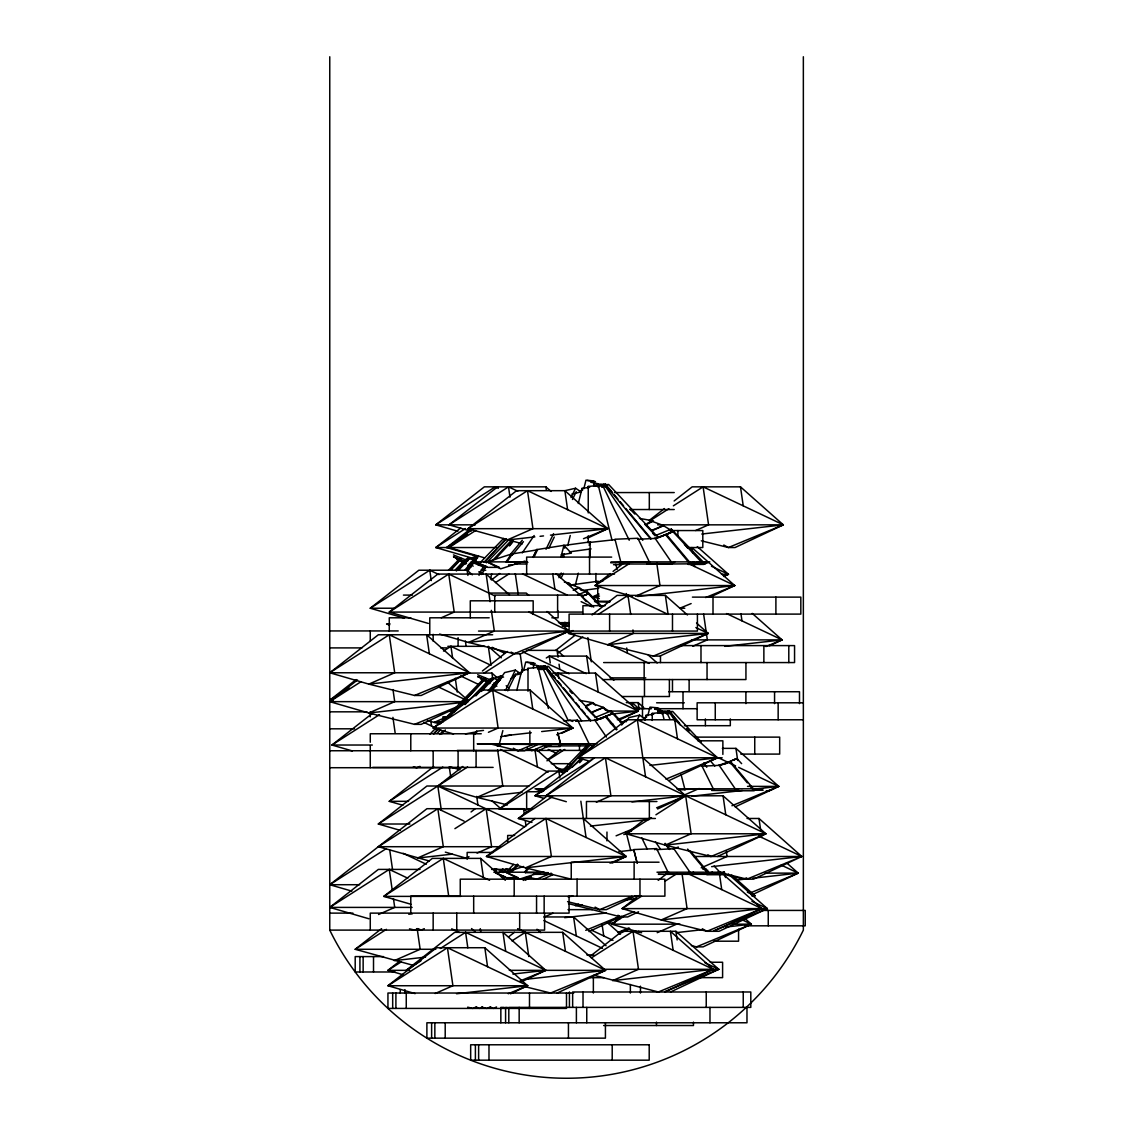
<?xml version="1.0" encoding="UTF-8"?>
<svg xmlns="http://www.w3.org/2000/svg" width="1135" height="1135" viewBox="0 0 1135 1135"><rect width="100%" height="100%" fill="white"/><g stroke="black" fill="none" stroke-linecap="round" stroke-linejoin="round"><path stroke-width="1.5" d="M490.462 579.034L491.725 573.984M502.862 730.571L499.343 744.007M516.765 690.435L521.83 670.246L527.917 669.409M523.561 670.657L525.718 662.074L533.521 662.797L533.521 668.018M560.903 557.242L563.953 545.325L537.011 549.581L533.223 557.413M561.953 557.37L562.804 553.979M563.357 557.37L564.208 553.979M567.727 545.566L570.267 535.479M578.283 503.5L582.085 488.348L589.689 487.326M583.816 488.774L585.972 480.176L593.761 480.914L593.761 486.135M575.374 584.951L578.325 573.175M644.808 720.342L646.085 715.291L653.689 714.255M647.815 715.703L649.972 707.119L657.761 707.843L657.761 713.064M527.534 669.763L528.002 668.331L538.061 667.408L548.361 708.495M587.788 487.88L588.242 486.433L598.315 485.525L612.049 540.303M538.061 667.408C534.642 670.459 548.659 669.834 545.282 667.437M597.847 486.972L598.315 485.525M589.178 545.311L590.115 542.402L615.198 539.636M557.64 732.728L560.761 744.702L477.551 744.007M596.826 584.681L597.748 581.787L602.77 581.233M609.765 602.203L594.74 601.649M610.715 562.818L650.1 561.882L647.645 563.527L672.36 563.527L674.828 561.882L670.998 563.84M651.788 714.809L652.242 713.376L662.315 712.454L664.032 719.306M661.847 713.901L662.315 712.454M678.148 789.747L685.015 789.747L685.313 788.811L684.802 789.364L714.099 788.811L711.645 790.457L736.36 790.457L738.828 788.811L734.998 790.769L753.981 790.769L757.797 788.811L754.591 790.23L763.117 790.23M478.998 575.346L483.553 565.954M481.949 574.097L485.737 566.28M532.996 557.186L536.798 549.354L537.493 549.822L534.457 556.093M546.006 549.283L553.582 533.62M571.033 497.627L575.573 488.234L581.106 491.909L571.927 494.009M548.957 548.035L554.263 537.068M572.466 499.499L576.254 491.682M475.026 734.373L476.544 731.238L477.253 731.706L465.378 733.905M558.945 577.701L561.229 573.005M505.472 690.463L515.333 670.118L520.851 673.793L513.219 675.552M561.144 578.013L563.414 573.317M507.671 690.789L516.014 673.566M638.991 720.243L645.106 718.838L639.572 715.163L637.303 719.86L577.871 757.783L588.072 760.748M466.783 569.699L469.734 565.4M467.549 571.558L478.459 555.653M537.493 549.822L511.346 554.064L505.997 561.882L527.888 562.35M506.707 562.35L512.055 554.533M522.256 552.901L534.145 535.536M490.008 690.945L493.938 685.214M492.732 689.924L504.635 672.573L515.333 670.118M625.91 721.945L628.875 717.618L639.572 715.163M527.392 868.303L524.71 872.205L525.42 872.673L548.375 872.673M525.42 872.673L528.995 867.466M455.986 570.479L462.768 562.407L465.549 563.598M460.001 566.28L463.392 562.236L460.072 559.725L450.411 570.054M465.208 569.685L476.601 556.107L469.28 558.775L458.455 570.337M467.492 569.813L477.75 557.597M509.941 544.743L512.197 542.048M509.431 545.935L512.821 541.892M510.906 553.781L522.299 540.203M512.055 555.27L523.448 541.693M480.19 690.293L486.972 682.22L489.752 683.412M480.814 690.137L484.205 686.093M488.263 690.86L500.805 675.921L503.571 677.127M490.547 690.988L501.954 677.411M621.625 725.038L625.044 720.966L620.661 722.555M450.893 570.054L460.555 559.725L460.555 557.824L448.396 570.366M456.44 570.919L468.471 558.065L475.097 560.775L476.218 559.569L473.423 560.591M484.106 562.194L505.855 538.969M484.588 562.194L506.338 538.969M491.583 561.527L510.821 540.955M494.803 559.654L512.836 540.388M433.527 733.763L438.365 728.599M449.233 716.98L484.276 679.539L487.596 682.05M434.01 733.763L438.848 728.599M454.553 711.815L484.758 679.539L484.758 677.638L439.756 724.073M439.756 734.416L443.359 730.557M475.835 695.869L492.675 677.879L499.286 680.589L500.407 679.383L497.627 680.404M441.77 733.834L445.374 729.975M481.453 691.428L493.484 678.588L500.805 675.921M565.031 771.062L589.193 745.241M565.514 771.062L589.675 745.241M579.63 762.748L582.042 760.18M502.833 872.517L506.451 868.644M503.316 872.517L506.934 868.644M511.502 870.559L517.517 864.132M512.311 871.269L518.326 864.842M605.523 485.539L606.232 486.574L602.231 486.574L602.983 486.078L629.216 540.232M568.209 720.526L542.729 667.962L541.423 668.983L547.623 666.642L541.991 668.458M560.548 744.319L589.86 743.765L587.391 745.411L594.456 745.411M666.344 713.674L666.983 713.007L670.061 719.377M658.144 872.758L668.827 872.205L666.358 873.851L691.087 873.851L693.556 872.205L689.725 874.163L708.694 874.163L712.525 872.205L709.318 873.609L721.236 873.609L724.442 872.205L656.966 872.205M455.419 569.742L465.151 559.697L468.471 558.065M472.997 561.811L472.231 564.506L469.308 563.315M480.545 562.265L503.656 538.416M486.348 562.889L508.239 540.303M482.687 570.337L486.348 566.578M430.023 734.118L436.11 727.833M437.046 733.48L440.706 729.72M465.024 704.622L489.355 679.51L492.675 677.879M497.201 681.624L496.435 684.32L493.512 683.128M561.57 771.63L587.107 745.269M572.239 767.232L581.971 757.187M589.278 749.667L592.924 745.894M499.258 872.588L502.904 868.828M506.281 871.964L513.587 864.43M471.11 531.251L449.02 524.838L497.598 486.844M460.753 527.988L435.755 547.538L473.153 558.392M477.267 556.42L446.679 547.538L468.883 530.159M484.716 557.895L449.02 547.538L472.614 529.08M333.264 700.224L329.76 700.224L356.135 679.595M357.525 679.936L329.76 701.657L368.847 713.007L414.559 724.357L421.184 724.357L453.901 708.978M491.398 579.999L499.726 573.487M372.195 713.532L331.931 745.028L352.332 750.944M649.163 520.497L664.429 508.551M674.147 500.961L692.194 486.844L740.488 486.844L783.334 524.838L735.04 547.538L728.415 547.538L701.331 540.813M482.389 671.012L507.373 651.462M610.289 573.601L595.024 585.547L632.422 596.4M613.07 571.43L622.789 563.825M571.274 631.23L568.493 633.401L607.594 644.751L653.306 656.101L659.917 656.101L708.212 633.401L696.535 623.03M592.087 614.943L617.085 595.393L665.38 595.393L687.441 614.971M555.611 650.454L575.048 635.245M433.683 766.579L389.262 801.324L402.854 805.268M462.839 766.466L437.84 786.016L441.316 810.191M471.068 811.965L475.224 808.702M548.035 759.343L560.52 749.568M529.194 809.071L499.343 809.071L547.935 771.076L567.344 771.076M561.91 771.176L567.472 766.834M582.227 758.861L535.025 795.791L543.523 798.26M566.337 801.707L545.949 795.791L594.527 757.783L535.025 795.791L723.052 795.791L765.884 833.785L717.59 856.485M547.524 795.678L518.369 818.477L531.96 822.421M381.573 928.657L355.198 949.286L412.913 965.261M535.025 818.477L486.447 856.485L525.533 867.835L571.245 879.171L571.231 862.203L659.052 862.203M399.052 961.657L387.943 970.34L403.251 974.781M523.235 880.434L527.406 877.171M644.212 819.669L626.165 833.785L665.252 845.135L710.978 856.485L765.884 833.785L605.437 757.783L545.949 795.791M508.863 936.673L514.41 932.332M638.778 895.572L622.122 908.61L661.208 919.946L706.921 931.296L719.051 931.296L767.345 908.61L728.4 874.063M658.215 880.377L666.543 873.865M621.37 916.569L611.651 924.174L640.537 932.559M590.186 956.28L622.122 931.296L675.921 931.296L718.767 969.304L670.473 991.99M537.735 668.586L545.992 668.458M577.318 720.172L575.686 721.264L594.91 720.299L606.388 737.041M669.522 712.482L674.999 720.881M654.654 849.689L656.285 848.611M449.02 524.838L508.508 486.844L517.773 491.228M465.506 528.541L435.755 547.538L496.421 547.538M587.462 538.203L607.722 528.683L527.505 490.675L468.003 528.683L522.327 543.807M446.679 547.538L467.492 534.23M449.02 547.538L475.792 530.428M439.032 574.622L429.768 570.224L370.265 608.232L404.273 618.107M495.044 595.988L448.751 574.069L389.262 612.077L428.349 623.427M414.559 695.471L469.479 672.771L389.262 634.763L329.76 672.771L368.847 684.121L414.559 695.471L421.184 695.471L469.479 672.771L426.632 634.763L429.37 653.774M495.456 582.581L508.849 574.026M329.76 700.224L349.098 687.881M360.987 681.709L329.76 701.657L467.733 701.657M443.487 651.064L450.935 646.326L491.044 665.323L488.305 646.326L501.287 657.832M649.56 521.036L668.898 508.693M673.353 505.841L703.104 486.844L783.334 524.838L728.415 547.538L723.789 545.013M379.53 714.624L331.931 745.028L372.308 745.028M629.23 563.684L595.024 585.547L734.742 585.547L691.896 547.538L692.648 552.717M483.978 673.183L515.219 653.221M572.948 630.549L568.493 633.401L708.212 633.401L695.869 627.556M598.244 614.404L627.995 595.393L668.104 614.404L665.38 595.393M561.981 733.167L572.877 728.046L492.661 690.037L433.159 728.046L453.56 733.962M510.75 678.773L515.219 675.921M546.275 657.988L549.255 656.101L586.625 656.101L613.893 680.276M557.597 653.164L582.879 637.005M555.128 674.97L558.108 673.069L638.324 711.077L619.398 719.959M442.806 767.118L389.262 801.324L408.572 801.324M467.592 767.005L378.338 824.01L400.442 830.437M429.285 860.997L378.338 846.71L437.84 808.702L464.073 821.13M386.283 848.611L329.76 884.718L351.85 891.131M546.942 760.833L564.79 749.441M407.763 878.178L389.262 869.41L329.76 907.404L368.847 918.754M454.908 828.663L486.135 808.702L524.71 826.975M499.343 809.071L558.846 771.076L563.471 773.261M489.568 880.306L443.274 858.386L383.786 896.38L410.983 904.283M552.575 796.628L518.369 818.477L655.406 818.477M612.148 863.068L626.165 856.485L545.949 818.477L486.447 856.485L626.165 856.485L583.319 818.477M386.425 929.338L355.198 949.286L435.797 949.286M525.321 880.292L531.265 876.504M401.336 961.785L387.943 970.34L409.607 970.34M420.972 960.834L406.089 970.34L454.681 932.332L562.705 932.332L605.551 970.34L557.257 993.026M440.309 948.491L465.591 932.332L545.822 970.34L520.894 982.045M407.749 969.389L410.728 967.488M510.537 993.778L527.676 985.733L447.445 947.725L387.943 985.733L415.14 993.622M651.447 817.64L626.165 833.785L765.884 833.785L665.252 845.135L691.116 833.785L685.668 795.791L642.821 757.783M655.916 814.788L685.668 795.791L631.883 801.849M511.942 940.887L525.321 932.332L528.797 956.521M641.459 896.253L622.122 908.61L767.345 908.61L751.923 901.303M665.252 881.058L677.155 873.453M623.541 916.569L611.651 924.174L680.078 924.174M591.378 957.897L633.032 931.296L713.248 969.304L664.954 991.99M602.345 486.745L607.878 484.744L601.663 487.099M646.085 524.682L653.49 520.88L639.459 518.397M654.327 538.458L665.607 534.798L688.874 562.52M585.83 706.566L593.25 702.764L595.506 705.459M594.087 720.342L605.352 716.682L616.433 729.89M600.713 719.065L605.352 716.682M667.266 713.489L671.877 711.688L667.068 713.319M718.327 765.387L729.606 761.727L747.327 782.852M724.953 764.11L729.606 761.727M673.041 848.781L678.418 847.079M471.777 562.407L475.097 560.775M495.967 682.22L499.286 680.589M560.747 624.335L565.06 622.32M723.719 576.509L728.443 574.282L697.287 546.644M709.815 597.251L734.742 585.547L688.463 563.613M538.6 744.149L524.583 750.746L517.971 750.746L490.873 744.021M552.419 744.149L538.387 750.746L526.697 749.483M769.473 645.801L782.086 639.885L752.235 613.397M560.435 771.374L563.542 769.913M669.295 780.469L717.59 757.783L674.758 719.774L626.463 719.774L577.871 757.783L722.158 757.783M657.619 808.957L685.668 795.791L656.597 807.794M623.81 834.58L631.599 830.919M424.291 928.643L421.184 930.104L418.063 928.643M543.324 879.171L552.674 874.787M735.168 806.886L778.78 786.385L735.948 748.376L722.357 748.376M635.941 895.728L606.331 909.646L599.72 909.646L567.557 901.658M589.022 931.622L621.781 916.229M638.551 911.816L627.655 916.952L621.029 916.952L568.522 903.63M618.915 933.878L629.826 928.756M482.488 1006.958L479.381 1008.419L476.26 1006.958M496.548 1006.958L493.441 1008.419L490.32 1006.958M751.469 895.089L798.217 873.127L786.527 862.756M713.546 931.296L761.84 908.61L722.896 874.063M647.376 523.278L651.916 521.277L663.72 525.604L651.603 530.939M441.288 617.752L454.213 612.077L448.751 574.069M656.711 538.43L672.899 531.648L702.522 563.286L705.729 561.882L700.948 563.84L705.019 563.84M664.982 535.124L672.899 531.648M695.641 530.513L708.566 524.838L703.104 486.844M573.218 590.342L579.276 587.675L581.702 590.271M585.291 595.109L588.455 593.719L600.302 606.374M599.308 598.571L592.527 596.882L598.996 594.045M666.217 534.245L690.591 563.286L693.797 561.882L689.981 563.84L670.7 563.996M635.728 596.173L659.974 585.547L656.754 563.088M448.666 716.043L434.123 722.413L427.327 720.441M488.419 732.302L498.109 728.046L492.661 690.037M692.776 646.255L707.332 639.885L703.601 613.964M585.617 705.828L591.676 703.161L603.48 707.488L605.906 710.084M591.349 712.823L603.48 707.488M596.471 720.314L612.659 713.532L620.958 722.399M609.495 714.922L612.659 713.532M468.968 856.641L465.733 858.06L445.331 852.13M477.055 853.094L491.597 846.71L486.135 808.702M596.357 802.175L610.9 795.791L605.437 757.783M378.551 914.498L394.71 907.404L393.476 898.764M720.711 765.359L736.899 758.577L741.637 763.642M733.735 759.968L736.899 758.577M684.632 794.897L699.174 788.513M544.885 916.739L552.958 913.193M578.552 904.184L575.317 905.602L582.255 904.822M701.203 867.835L727.067 856.485L726.315 851.307M435.131 993.522L452.908 985.733L447.445 947.725M657.208 932.686L676.602 924.174M583.489 538.699L607.722 528.683L564.875 490.675L516.595 490.675L468.003 528.683L607.722 528.683L550.475 535.138M723.605 576.282L728.443 574.282L711.475 566.251M691.13 603.565L679.822 608.232L684.788 608.232M705.672 597.549L734.742 585.547L637.586 596.499M414.559 724.357L456.554 706.991M461.406 704.991L466.244 702.991M653.306 656.101L708.212 633.401L607.594 644.751L633.443 633.401L632.947 629.939M419.964 766.38L416.744 767.714L413.353 766.877M765.941 646.553L782.086 639.885L726.556 613.567M534.117 744.063L517.971 750.746L513.332 748.22M556.732 734.728L572.877 728.046L530.045 690.037L481.751 690.037L433.159 728.046L572.877 728.046L541.65 731.564M547.921 744.063L531.776 750.746L527.137 748.22M617.327 719.746L638.324 711.077L595.478 673.069L552.773 673.069M558.179 771.332L563.031 769.331M665.904 779.135L717.59 757.783L637.373 719.774L645.56 776.78M616.092 835.828L633.869 828.493M551.241 873.17L536.713 879.171L526.555 876.66M417.793 928.77L414.559 930.104L409.48 928.841M731.947 805.736L778.78 786.385L738.672 767.388M610.006 863.153L626.165 856.485L525.533 867.835L551.397 856.485L545.949 818.477M632.025 896.295L599.72 909.646L595.095 907.12M585.745 930.331L619.653 916.314M633.954 911.604L621.029 916.952L617.951 915.264M719.732 873.297L743.439 879.171L746.674 877.837M617.724 932.53L629.031 927.848M519.972 981.023L545.822 970.34L502.975 932.332L505.699 951.343M751.37 892.479L798.217 873.127L781.235 865.083M475.991 1007.086L472.756 1008.419L467.677 1007.156M508.296 993.735L527.676 985.733L484.829 947.725L436.535 947.725L387.943 985.733L527.676 985.733L456.54 993.749M490.05 1007.086L486.816 1008.419L481.737 1007.156M687.782 873.524L761.84 908.61L706.921 931.296L702.295 928.785M714.057 930.629L767.345 908.61L758.677 909.589M691.371 945.611L696.45 946.874L751.37 924.174L744.872 918.414M673.14 950.307L670.416 931.296L713.248 969.304L658.343 991.99L593.931 975.22M665.465 991.323L718.767 969.304L704.878 962.721M651.362 530.499L663.308 525.604L669.99 529.619M703.813 562.605L671.324 529.08L655.065 535.734L652.625 533.223M658.782 537.337L671.324 532.202L671.324 529.08M574.381 589.519L578.864 587.675L585.547 591.704M578.084 594.754L586.88 591.151L601.323 606.047M582.184 596.201L586.88 594.272L586.88 591.151M592.612 711.773L603.068 707.488L609.75 711.517M594.825 717.618L611.084 710.964L621.909 722.144M596.967 719.86L611.084 714.085L611.084 710.964M732.189 760.407L735.324 759.131M767.671 791.322L773.8 788.811M724.442 872.205L719.661 874.163L723.733 874.163M725.449 873.453L722.399 874.716L706.821 874.716M588.455 593.719L581.773 596.315L586.213 601.607M524.98 561.045L500.648 568.848L487.028 561.882L511.346 554.064M540.459 872.404L519.376 879.171L505.742 872.205L523.576 866.473M575.573 488.234L564.875 490.675L567.613 509.686M579.432 490.973L582.61 490.277M517.588 673.211L522.355 672.161M643.431 717.902L646.609 717.207M561.229 554.76L571.331 553.156L563.953 545.325M483.496 730.415L476.544 731.238M500.989 736.643L511.091 735.054M590.54 541.863L563.854 545.481L564.733 548.219M569.373 551.851L591.065 548.9M571.487 584.865L598.173 581.233M582.028 590.555L598.698 588.285M534.855 536.898L507.09 540.033L532.953 528.683L527.505 490.675M540.061 536.316L543.523 535.919M701.785 534.032L783.334 524.838L657.647 524.838M723.236 574.877L728.443 574.282L721.491 574.282M592.527 596.882L599.464 596.102M724.839 646.34L782.086 639.885L691.527 639.885M467.748 701.856L368.847 713.007L394.71 701.657L392.98 689.569M442.806 721.434L434.123 722.413L439.202 723.676M612.304 714.014L638.324 711.077L607.026 711.077M505.217 735.679L531.237 732.742M649.929 765.416L717.59 757.783M522.043 792.273L476.941 797.366L437.84 786.016L488.759 810.135M692.038 796.16L742.361 790.485M756.236 788.924L778.78 786.385L747.497 786.385M590.427 826.11L649.419 819.456M452.141 854.144L417.439 858.06L443.303 846.71L437.84 808.702M711.617 866.658L801.821 856.485L758.989 818.477L747.014 818.477M408.756 914.257L412.218 913.859M567.883 896.735L573.09 896.139M735.75 880.164L746.163 878.987M753.101 878.206L798.217 873.127L765.174 873.127M625.626 899.927L636.04 898.75M564.677 917.662L606.317 912.966M608.261 923.408L615.198 922.613M761.84 908.61L661.208 919.946L687.072 908.61L682.107 874.063M425.512 957.117L394.285 960.636L420.149 949.286L417.169 928.558M676.772 932.587L702.792 929.65M725.336 927.111L751.37 924.174L742.106 919.79M512.85 974.057L545.822 970.34M525.746 979.335L605.551 970.34L517.631 928.643M713.248 969.304L612.616 980.654L638.48 969.304L633.032 931.296M708.353 970.482L718.767 969.304L603.366 969.304M618.859 851.619L633.912 849.959L637.232 863.21M637.615 539.295L655.165 538.416L672.36 563.527M701.614 766.224L719.164 765.345L736.36 790.457M656.328 849.618L673.878 848.739L690.123 872.46M563.414 720.768L577.644 720.158L589.349 744.319M701.558 765.217L713.589 789.364M605.04 484.106L603.82 484.106L642.779 540.331M600.443 484.659L604.004 484.659M593.605 486.078L602.983 486.078M551.085 491.441L545.892 486.844L484.347 486.844L435.755 524.838L457.859 531.251M614.361 492.562L674.233 492.562M630.081 509.53L674.233 509.53M475.352 524.838L435.755 524.838L495.257 486.844L498.35 488.305M669.153 530.556L702.806 530.556L702.806 547.538L687.015 547.538M611.68 557.101L526.654 557.101L526.654 574.069M527.207 561.882L471.025 561.882L482.701 566.663L486.773 566.663L475.097 561.882L487.582 567.372L499.513 567.372L487.028 561.882M611.013 561.882L709.801 561.882L703.672 564.393L688.094 564.393M690.591 563.286L702.522 563.286M514.467 563.996L526.824 563.996M619.313 563.996L648.113 563.996M646.695 564.152L671.423 564.152M613.538 564.705L620.405 564.705M478.105 564.776L480.743 564.776M508.523 564.932L511.97 564.932M472.344 574.835L467.152 570.224L418.858 570.224L370.265 608.232L394.852 608.232M481.708 570.224L485.752 570.224M614.475 574.069L437.84 574.069L389.262 612.077L582.539 612.077M488.873 593.066L526.243 593.066L528.839 595.378M403.436 595.095L412.402 595.095M582.539 595.095L494.732 595.095L494.732 612.077M692.407 597.123L800.828 597.123L800.828 614.106L569.089 614.106L569.089 631.074L520.795 653.774L514.169 653.774L468.457 642.424L439.571 634.039M594.541 601.266L610.062 601.266M605.068 605.693L582.922 605.693L582.922 614.177M410.785 617.795L389.262 617.795L389.262 631.372M489.171 617.795L429.768 617.795L429.768 634.763M551.837 617.795L558.108 617.795L558.108 610.999M558.463 622.661L568.947 622.661M390.099 623.952L386.581 623.952L389.504 625.144M560.392 623.952L569.188 623.952M561.754 624.505L565.656 623.952L563.187 625.598L568.493 625.598M562.251 626.222L569.316 626.222M329.76 630.932L398.215 630.932M478.516 631.074L697.415 631.074L697.415 614.106M492.661 634.763L378.338 634.763L329.76 672.771L469.479 672.771L368.847 684.121L394.71 672.771L389.262 634.763M680.39 645.602L794.557 645.602L794.557 662.57L603.636 662.57M447.814 646.326L484.915 646.326M329.76 647.901L361.923 647.901M440.735 647.901L446.963 647.901M526.47 650.369L557.058 650.369L563.556 656.129M543.58 665.99L544.786 665.99M543.764 666.543L540.203 666.543L542.416 669.182M538.047 667.962L542.729 667.962M466.428 673.069L491.909 673.069L497.102 677.68M610.048 677.879L645.801 677.879M602.543 679.553L745.936 679.553L745.936 662.57M668.728 691.74L799.494 691.74L799.494 703.615M621.753 696.521L669.395 696.521L669.395 679.553M626.279 702.622L638.168 702.622L643.361 707.233M656.612 702.806L684.334 702.806M803.083 702.806L697.131 702.806L697.131 719.774L803.083 719.774M633.798 708.339L644.921 708.339M635.813 708.708L651.447 708.708M654.725 708.708L696.989 708.708M449.446 711.077L454.724 711.077M669.04 711.035L667.82 711.035L670.232 713.617M664.443 711.588L668.004 711.588M329.76 711.829L366.931 711.829M657.605 713.007L666.983 713.007M666.231 713.504L670.232 713.504M448.197 716.795L442.948 716.795L442.948 721.888M684.419 725.691L730.316 725.691L730.316 718.895M329.76 728.812L354.517 728.812M481.254 733.763L370.265 733.763L370.265 742.247M694.833 737.126L779.674 737.126L779.674 754.094L740.772 754.094M697.94 740.814L722.867 740.814L722.867 754.392M477.253 743.765L596.925 743.765M497.215 746.036L500.734 746.036M559.073 745.879L587.873 745.879M544.715 746.589L560.165 746.589L559.314 743.226M457.206 750.405L584.043 750.405M329.76 750.746L498.606 750.746M551.255 763.685L570.565 763.685M372.691 767.388L493.129 767.388M329.76 767.714L458.086 767.714L458.086 750.746M528.882 786.016L426.93 786.016L378.338 824.01L409.948 824.01M535.025 788.811L545.907 788.811M676.73 788.811L762.919 788.811M766.295 790.769L769.019 790.769M541.494 791.733L526.654 791.733L526.654 808.702L531.889 808.702M656.924 801.509L586.455 801.509L586.455 818.477M527.42 812.163L523.519 808.702L426.93 808.702L329.76 884.718L359.596 884.718M514.652 835.459L507.671 835.459L507.671 842.241M378.338 846.71L500.294 846.71M493.356 852.428L467.152 852.428L467.152 859.223M693.712 856.485L801.821 856.485L758.634 836.027M505.33 880.263L480.658 858.386L432.364 858.386L383.786 896.38L460.909 896.38M420.049 869.41L378.338 869.41L329.76 907.404L412.104 907.404M491.611 869.41L514.325 869.41M493.81 872.205L544.147 872.205M533.18 874.319L552.617 874.319M658.357 874.319L708.382 874.319M501.429 876.986L505.486 876.986L495.271 872.801L506.295 877.695L518.227 877.695L505.742 872.205M743.439 879.171L753.526 879.171L801.821 856.485L746.915 879.171L718.129 872.035M751.597 895.813L755.073 895.813L731.706 875.085M567.997 909.646L592.342 909.646M761.642 910.426L805.24 910.426L805.24 925.819L745.099 925.819M329.76 913.122L352.9 913.122M543.736 916.952L573.601 916.952L606.062 945.739M615.127 918.513L620.334 918.513M732.245 924.174L751.37 924.174L703.076 946.874L696.45 946.874M329.76 56.75L329.76 930.104L544.587 930.104L544.587 913.122M713.915 941.199L738.573 941.199L738.573 929.239M586.88 954.946L593.846 954.946M383.488 956.592L355.198 956.592L355.198 971.986L394.98 971.986M710.255 962.253L722.598 962.253L722.598 977.646L699.132 977.646M509.303 970.34L605.551 970.34L550.631 993.026L525.235 986.726M590.072 977.646L603.933 977.646M573.728 993.026L387.943 993.026L387.943 1008.419L566.493 1008.419L566.493 993.026M504.252 1007.383L500.847 1007.383L500.847 1022.777M507.331 1007.383L505.586 1007.383L505.586 1022.777M603.621 1025.529L693.457 1025.529L693.457 1022.11M597.918 484.077L603.834 484.432M537.678 665.961L543.58 666.316M661.918 711.007L667.834 711.361M587.192 480.502L595.449 481.623M526.952 662.386L535.209 663.507M656.158 708.112L659.449 708.552L660.286 711.872M564.365 582.127L569.046 582.95L571.302 585.646M579.205 700.281L593.25 702.764M590.711 482.219L597.535 483.609L599.053 486.731M481.056 569.954L484.305 570.607M530.456 664.117L537.295 665.493L538.799 668.628M654.711 709.148L661.535 710.538L663.053 713.674M505.245 689.768L508.508 690.42M593.931 483.652L600.472 485.085M536.954 666.259L540.232 666.969M657.931 710.581L664.472 712.014M507.416 804.928L476.941 797.366L502.805 786.016L497.598 749.738M702.891 868.247L706.282 869.098M702.806 869.098L707.885 870.346M494.378 868.672L502.848 870.772M556.079 767.629L564.577 770.097M449.744 766.778L459.945 769.729M567.472 583.347L579.276 587.675M453.475 554.916L467.847 560.803M466.4 562.123L453.475 556.831L466.286 562.463M610.46 723.279L613.382 724.47M477.679 674.729L492.051 680.617M490.59 681.936L477.679 676.644L490.49 682.277M543.481 790.613L539.097 788.811L543.778 790.868M536.444 789.392L542.331 791.804M478.913 571.742L483.311 573.601M492.604 684.902L495.527 686.136M466.499 563.613L456.795 559.342L465.506 563.797M486.277 681.482L480.999 679.156L483.978 680.688M493.81 684.788L496.917 686.15M522.511 573.884L567.245 595.081M581.134 601.663L591.931 606.771M608.942 644.396L649.05 663.393M528.981 612.077L569.089 631.074L514.169 653.774L511.091 652.086M586.27 673.637L549.255 656.101L550.248 663.01M522.767 651.831L569.046 673.764M492.15 647.319L504.493 653.164M718.625 757.882L735.593 765.912M569.713 720.001L572.806 721.463M460.697 675.992L479.211 684.76M438.621 687.044L467.932 700.919M548.248 749.426L555.966 753.087M500.436 749.469L548.248 772.126M423.823 722.371L434.62 727.478M747.369 892.167L755.073 895.813M638.537 931.296L641.63 932.757M591.392 930.104L612.999 940.333M403.138 853.293L426.278 864.246M543.935 920.598L602.557 948.378M451.716 928.827L459.434 932.473M468.23 565.202L470.968 566.592M486.972 682.22L489.696 683.61M495.172 686.405L492.434 685.015L495.016 686.859M707.885 854.797L710.978 856.485M468.23 565.329L470.812 567.046M470.954 564.506L473.167 566.181M648.085 654.895L657.179 662.953M556.079 573.686L593.719 607.083M547.013 611.495L569.089 631.074L468.457 642.424L494.321 631.074L491.341 610.346M638.608 708.382L632.11 702.622L632.606 706.083M509.501 594.797L486.135 574.069L490.107 601.706M506.196 685.739L508.792 688.037M536.032 749.157L560.69 771.048M447.403 682.078L468.173 700.508M492.108 800.984L501.188 809.042M607.495 922.698L620.476 934.218M536.983 929.225L540.87 932.672M471.55 928.558L475.437 932.005M684.433 544.53L688.037 548.248M630.01 509.062L634.891 514.098M644.652 524.171L654.413 534.245M686.689 728.429L689.129 730.954M569.77 690.945L572.21 693.457M585.632 707.318L594.173 716.128M479.296 572.295L481.396 574.509M697.599 561.797L700.025 564.393M697.188 561.797L699.6 564.393M657.449 536.642L608.615 484.461L605.239 484.829L650.809 539.153M611.566 491.526L605.608 485.17L605.608 483.865M578.864 587.675L581.276 590.271M701.203 741.935L672.615 711.39L669.239 711.773L680.631 725.35M671.991 714.653L669.607 710.808M603.068 707.488L605.48 710.084M597.209 718.526L548.361 666.344L544.984 666.727L590.569 721.037M551.326 673.424L545.367 667.054L545.367 665.763M714.128 866.019L720.058 872.347M607.622 486.816L612.176 492.249M614.461 494.974L617.88 499.045M620.15 501.755L623.569 505.827M625.853 508.551L650.923 538.43M730.216 761.174L753.484 788.91M749.54 785.491L752.874 789.449M670.473 712.397L679.595 723.265M710.255 760.663L714.809 766.082M605.976 716.128L617.057 729.337M546.233 667.352L549.652 671.423M551.936 674.147L555.356 678.219M557.625 680.929L561.045 685.001M563.329 687.725L573.586 699.94M575.856 702.664L579.276 706.736M581.56 709.446L584.979 713.518M587.263 716.242L590.668 720.314M690.477 851.165L708.212 872.29M687.64 849.079L708.694 874.163M665.082 843.319L669.636 848.753M664.982 844.043L669.537 849.477M703.799 762.919L706.779 767.26M545.793 668.586L581.546 720.768M655.533 841.957L660.499 849.207M649.589 562.435L637.884 538.274L614.986 539.238L621.015 562.818M668.302 872.758L656.612 848.597L633.699 849.562L637.019 862.813M641.757 837.814L647.163 848.966M582.085 488.348L582.454 489.526M646.085 715.291L646.453 716.469M521.83 670.246L522.213 671.423M681.057 774.453L685.015 789.747M626.364 593.534L627.187 596.84M615.823 564.279L617.114 569.415M626.038 831.799L630.762 850.626M557.852 733.111L560.761 744.702M740.488 486.844L743.226 505.841M740.985 613.964L741.978 620.873M758.989 818.477L760.72 830.565M761.216 834.026L761.713 837.488M735.948 748.376L737.679 760.464M694.138 563.088L694.634 566.535M723.052 795.791L725.776 814.788M725.01 874.063L725.506 877.511M719.491 874.063L721.732 889.599M674.758 719.774L677.481 738.786M627.995 595.393L630.72 614.404M675.921 931.296L677.155 939.936M638.168 702.622L639.161 709.531M626.704 647.986L627.456 653.164M595.478 673.069L598.216 692.066M587.845 637.615L591.307 661.804M586.625 656.101L589.108 673.367M545.892 486.844L546.389 490.292M552.674 573.686L554.916 589.235M602.004 923.862L603.735 935.949M580.85 801.211L586.057 837.488M557.058 650.369L558.051 657.278M559.044 664.202L559.782 669.38M558.108 673.069L558.846 678.248M558.846 771.076L559.839 777.986M573.601 916.952L576.339 935.949M508.508 486.844L509.998 497.201M515.29 573.686L518.269 594.414M530.045 690.037L532.769 709.049M562.705 932.332L565.429 951.343M534.982 749.738L537.451 767.005M520.17 653.831L522.653 671.111M523.519 808.702L524.271 813.894M525.264 820.804L526.002 825.982M491.909 673.069L492.902 679.978M467.152 570.224L467.904 575.417M465.378 641.076L466.13 646.255M495.924 869.169L496.421 872.616M476.714 796.373L477.948 805.013M450.935 646.326L452.666 658.413M455.277 678.248L457.263 692.066M480.658 858.386L483.397 877.383M484.829 947.725L487.553 966.722M429.768 570.224L431.257 580.595M480.261 928.643L480.758 932.105M449.247 766.778L450.737 777.135M465.591 932.332L467.833 947.881M430.789 720.838L431.541 726.017M443.274 858.386L448.736 896.38M392.923 717.377L395.15 732.926M389.759 850.172L392.483 869.169M389.262 869.41L392.228 890.138M803.353 56.75L803.353 930.104A263.32 263.32 0 0 1 329.76 930.104M788.797 645.602L788.797 662.57M778.156 702.806L778.156 719.774M775.9 597.123L775.9 614.106M774.567 691.74L774.567 703.615M768.253 910.426L768.253 925.819M763.869 645.602L763.869 662.57M754.747 737.126L754.747 754.094M746.972 1007.383L746.972 1022.777L426.888 1022.777L426.888 1038.156L605.423 1038.156L605.423 1022.777M745.894 691.74L745.894 703.615M743.241 991.99L743.241 1007.383M715.263 702.806L715.263 719.774M713.007 597.123L713.007 614.106M709.971 1007.383L709.971 1022.777M707.048 662.57L707.048 679.553M706.24 991.99L706.24 1007.383M705.388 718.895L705.388 725.691M700.99 645.602L700.99 662.57M689.129 679.581L689.129 691.456M683.015 691.74L683.015 708.708M677.879 530.556L677.879 535.649M672.487 614.106L672.487 631.074M672.473 679.581L672.473 691.456M660.471 655.789L660.471 662.57M656.47 1022.11L656.47 1025.529M652.242 713.376L652.242 720.427M649.305 492.562L649.305 509.53M649.348 801.509L649.348 818.477M644.467 679.553L644.467 696.521M644.155 662.57L644.155 679.553M642.495 696.833L642.495 717.192M640.452 986.187L640.452 993.026M639.97 879.171L639.97 896.153M634.124 862.203L634.124 879.171M630.365 984.485L630.365 993.026M619.994 718.526L619.994 721.917M612.205 1044.782L612.205 1060.175M609.608 614.106L609.608 631.074M606.97 832.054L606.97 840.879M597.748 586.894L597.748 602.203M595.889 573.473L595.889 582.298M593.364 977.646L593.364 993.026M590.115 542.402L590.115 557.725M589.505 548.758L589.547 574.069M588.242 486.433L588.242 512.906M588.242 535.848L588.242 542.913M586.752 1007.383L586.752 1022.777M583.021 991.99L583.021 1007.383M579.488 745.312L579.488 750.405M577.077 879.171L577.077 896.153M576.396 1007.383L576.396 1022.777M572.65 1007.383L572.65 991.99L750.803 991.99L750.803 1007.383L508.806 1007.383L508.806 1022.777M569.429 991.99L569.429 1007.383M569.075 896.153L569.075 913.122L370.265 913.122L370.265 930.104M568.436 1022.777L568.436 1038.156M557.611 595.095L557.611 612.077M544.147 896.153L544.147 913.122M536.557 896.153L536.557 913.122M533.18 614.404L533.18 600.812L470.287 600.812L470.287 617.795M529.861 731.096L529.861 744.702M529.492 993.026L529.492 1008.419M528.002 668.331L528.002 691.272M519.66 913.122L519.66 930.104M519.163 1007.383L519.163 1022.777M514.183 879.171L514.183 896.153M488.986 1044.782L488.986 1060.175M478.63 1044.782L478.63 1060.175M476.09 750.405L476.09 767.388M475.395 1044.782L475.395 1060.175M473.678 733.763L473.678 750.746M473.678 896.153L473.678 913.122M460.257 896.153L460.257 879.171L664.897 879.171L664.897 896.153L410.785 896.153L410.785 913.122M458.086 637.714L458.086 646.198M456.767 913.122L456.767 930.104M445.204 1022.777L445.204 1038.156M434.847 1022.777L434.847 1038.156M433.159 634.323L433.159 641.119M433.159 750.746L433.159 767.714M433.159 913.122L433.159 930.104M431.626 1022.777L431.626 1038.156M410.785 733.763L410.785 750.746M406.259 993.026L406.259 1008.419M404.982 989.606L404.982 993.026M400.258 989.606L400.258 993.026M395.902 993.026L395.902 1008.419M392.682 993.026L392.682 1008.419M373.514 956.592L373.514 971.986M370.265 630.932L370.265 641.119M370.265 711.829L370.265 716.923M370.265 745.652L370.265 767.714M363.143 956.592L363.143 971.986M359.923 956.592L359.923 971.986M649.206 1044.782L470.67 1044.782L470.67 1060.175L649.206 1060.175L649.206 1044.782"/></g></svg>
